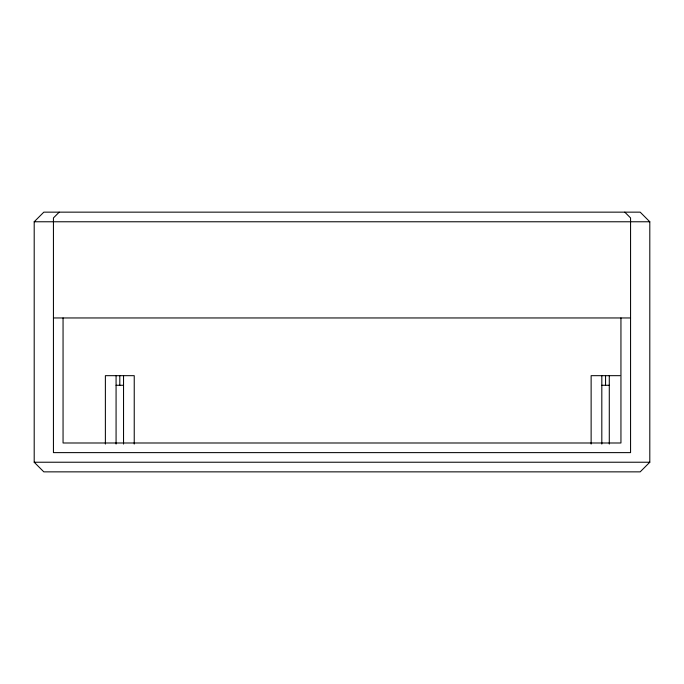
<?xml version="1.0" encoding="UTF-8"?>
<svg xmlns="http://www.w3.org/2000/svg" width="684" height="684" viewBox="0 0 684 684"><rect width="100%" height="100%" fill="white"/><g stroke="black" fill="none" stroke-linecap="round" stroke-linejoin="round"><path stroke-width="1.03" d="M34.2 221.77L43.819 212.151L640.181 212.151L649.8 221.77L649.8 462.23L640.181 471.857L43.819 471.857L34.2 462.23L34.2 221.77L649.8 221.77M59.209 212.151L53.438 217.922L53.438 452.62L630.562 452.62L630.562 217.914L624.791 212.151M53.438 317.957L630.562 317.957M619.978 375.67L591.13 375.67L591.13 444.07M116.075 385.28L123.539 385.28M601.817 385.28L609.29 385.28M34.2 462.23L649.8 462.23M620.944 317.957L620.944 442.993L63.056 442.993L63.056 317.957M609.29 375.67L609.29 444.07M605.554 375.67L605.554 385.28M601.817 375.67L601.817 444.07M134.235 444.07L134.235 375.67L105.379 375.67L105.379 444.07M123.539 375.67L123.539 444.07M119.803 375.67L119.803 385.28M116.075 375.67L116.075 444.07"/></g></svg>
